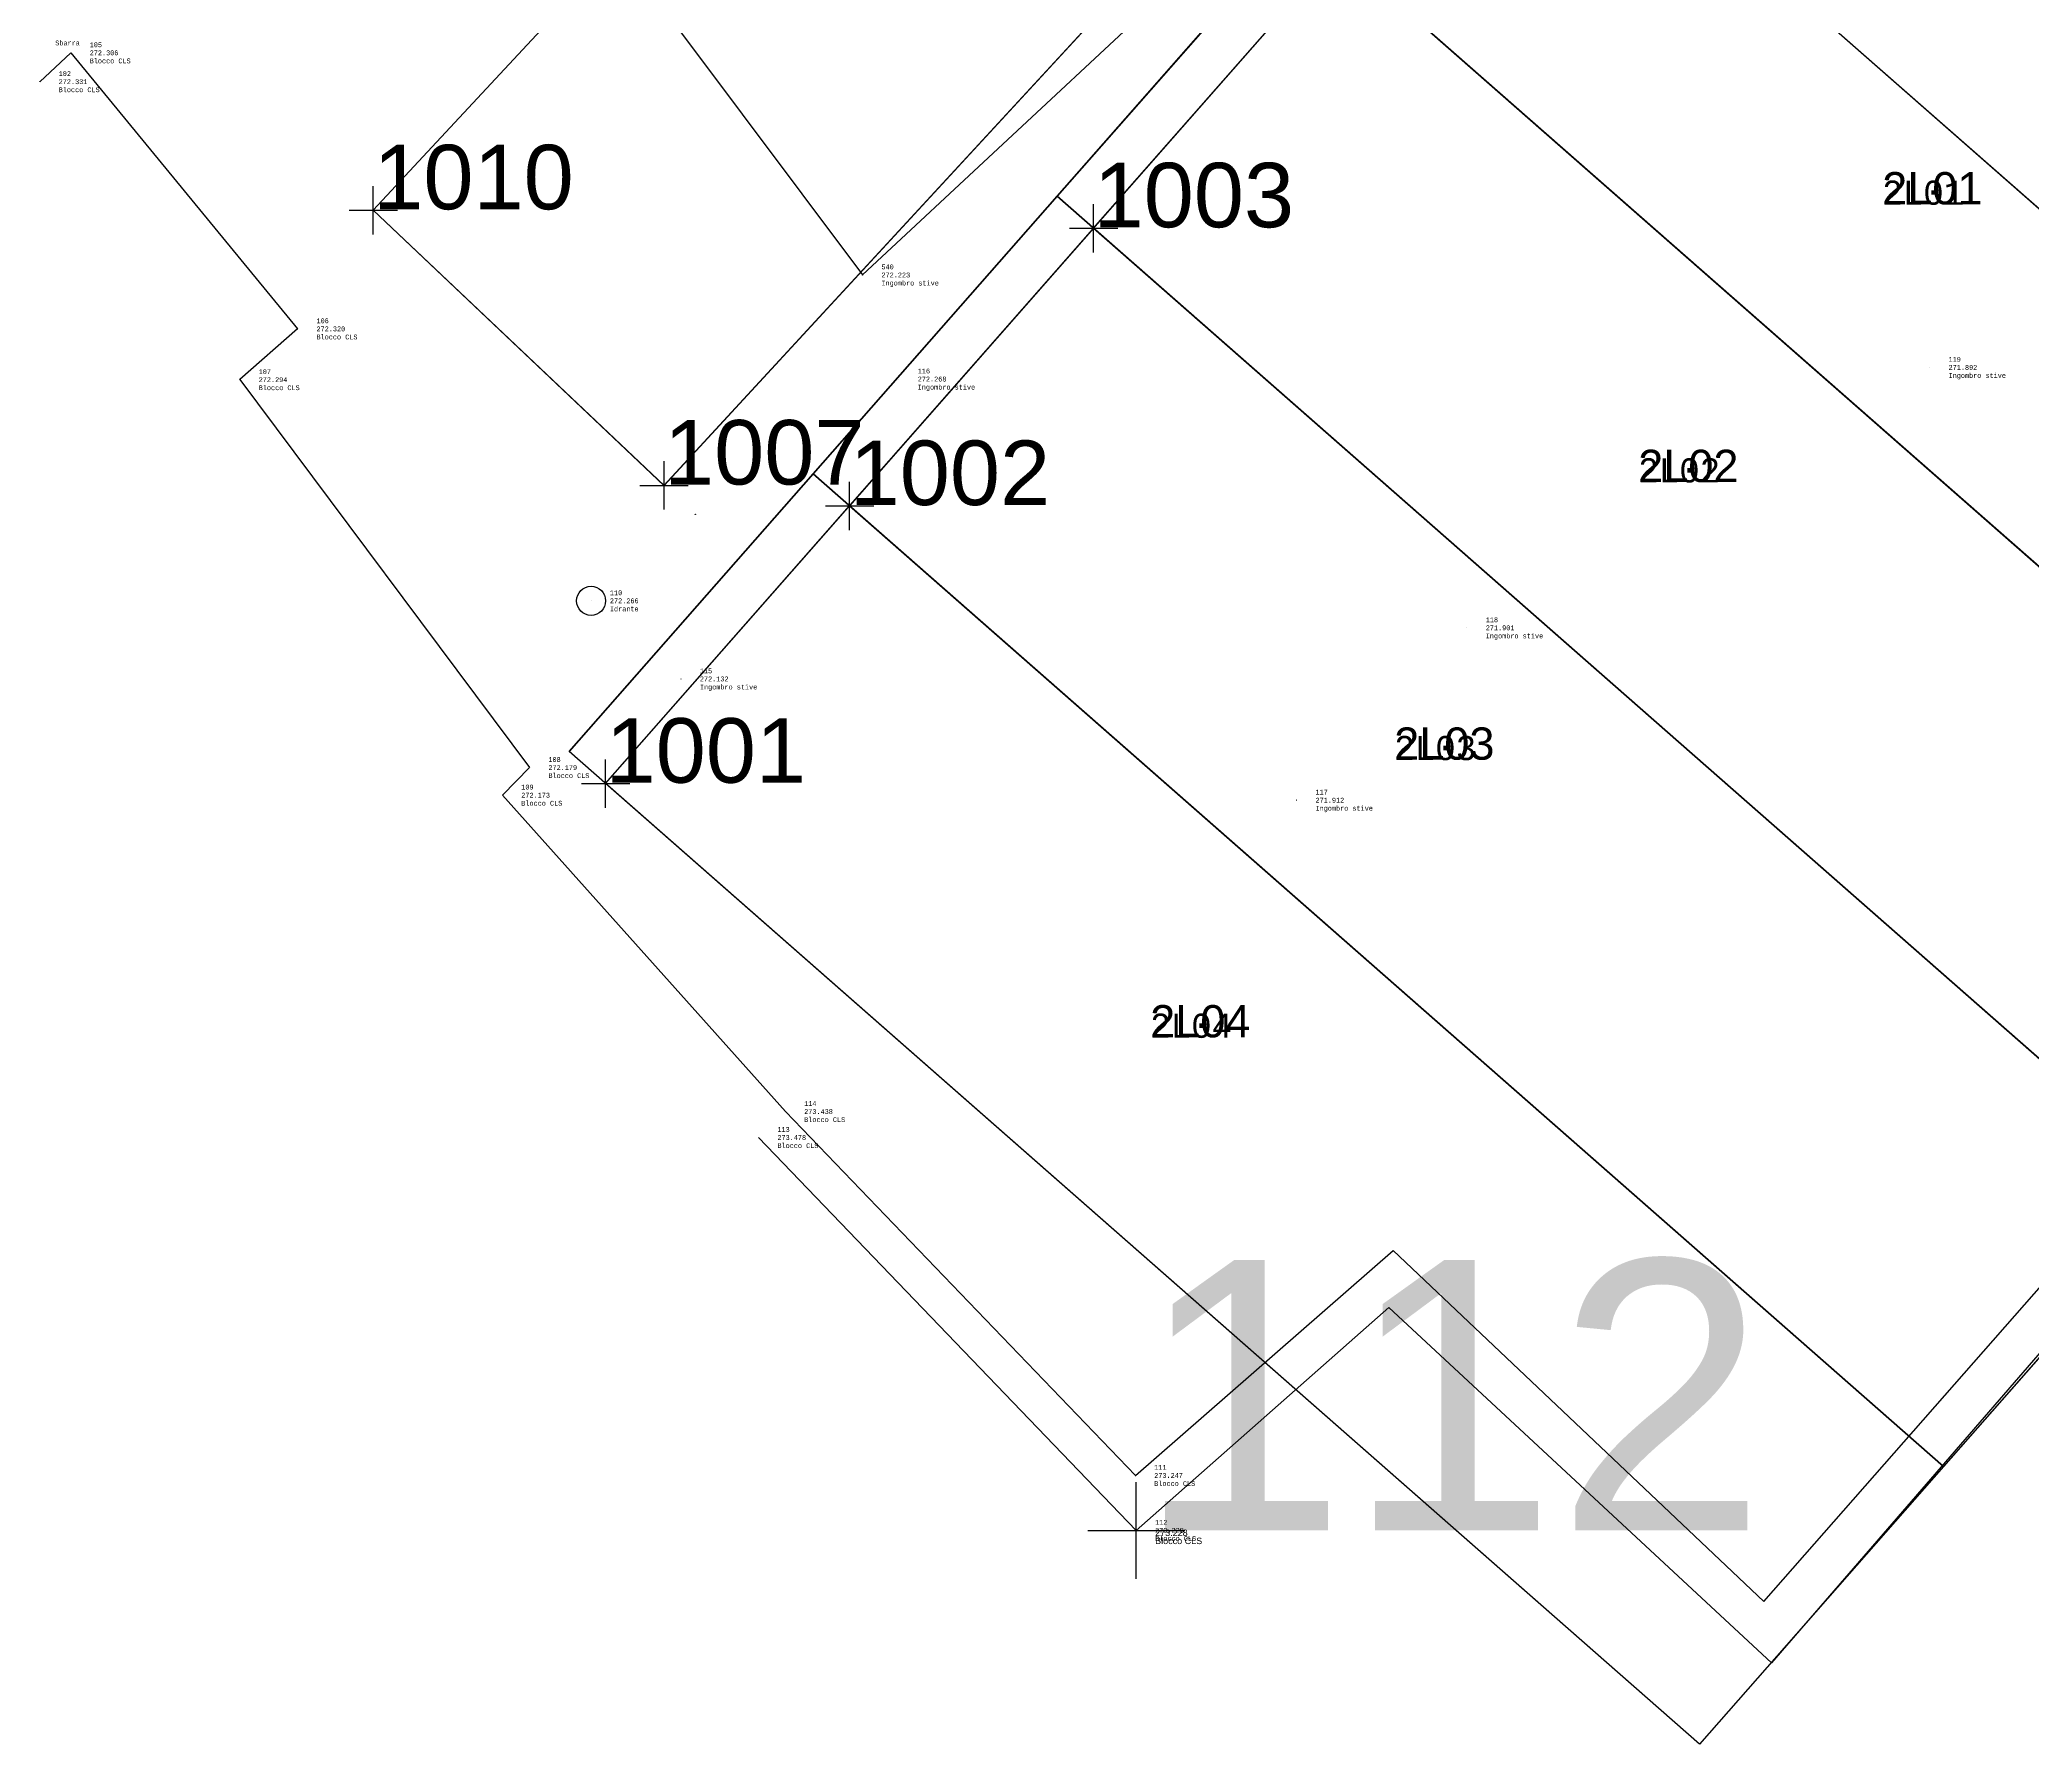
# Model space of a CAD drawing. Extents: x -1000 to 923337, y -63322 to 323191.
# Drawn here: x 167421 to 208588, y 21285 to 56506 of the extents above; entities that cross this region are included whole.
import ezdxf
from ezdxf.enums import TextEntityAlignment as Align

# ---------------------------------------------------------------- set-up
doc = ezdxf.new("R2010")
doc.units = 0
doc.header["$PDMODE"] = 35
doc.header["$PDSIZE"] = 1
for name, color, linetype in [('pntdesc', 1, 'Continuous'), ('pntelev', 2, 'Continuous'), ('punti tracciati', 7, 'Continuous'), ('WF nome aree GPS', 7, 'Continuous'), ('WF nuovi punti', 6, 'Continuous'), ('WF_ingombro_stive_2', 1, 'Continuous'), ('WF_lato_di_accesso', 40, 'Continuous'), ('WF_nome_aree_GPS', 7, 'Continuous'), ('WF_tracciatura', 30, 'Continuous')]:
    doc.layers.add(name, color=color, linetype=linetype)
for name, color, linetype, lineweight in [('WF ingombro stive 2', 1, 'Continuous', 30), ('WF lato di accesso', 40, 'Continuous', 30), ('WF piazzole', 6, 'Continuous', 30), ('WF tracciatura', 30, 'Continuous', 30)]:
    doc.layers.add(name, color=color, linetype=linetype, lineweight=lineweight)
doc.layers.add('WF_piazzole', color=6, linetype='Continuous', plot=False)
doc.styles.add('FONTSTYLE_1', font='arial.ttf', dxfattribs={"height": 0.2})
doc.styles.add('FONTSTYLE_2', font='arial.ttf', dxfattribs={"height": 0.2})
doc.styles.get("Standard").update_dxf_attribs({"font": 'consola.ttf', "height": 500})

# ---------------------------------------------------------------- blocks, each defined once
blk = doc.blocks.new('rilievo 2')
at = {"color": 8, "elevation": 339}
blk.add_lwpolyline([(255582, -534476), (256223, -533880), (260909, -539585), (259715, -540634), (265701, -548651), (265141, -549221), (270987, -555760), (278219, -563280), (283547, -558633), (291208, -565884), (309012, -545620), (309560, -546125), (291364, -567155), (283459, -559809), (278238, -564415), (270433, -556296)], dxfattribs=at)
at = {"color": 1}
blk.add_polyline3d([(263848, -526800, 341), (272583, -538471, 232), (278382, -533064, 135), (269805, -522264, 256)], dxfattribs=at)
blk.add_circle((266972, -545205, 275), 300, dxfattribs=at)
at = {"color": 8}
for p in [(256223, -533880, 315), (255582, -534476, 339), (272583, -538471, 232), (260909, -539585, 329), (294633, -540381, -99), (259715, -540634, 303), (273333, -540622, 276), (266972, -545205, 275), (285070, -545763, -91), (268831, -546819, 141), (265701, -548651, 188), (265141, -549221, 181), (281552, -549325, -79), (270987, -555760, 1447), (270433, -556296, 1487), (278219, -563280, 1256), (278238, -564415, 1236)]:
    blk.add_point(p, dxfattribs=at)
for s, p in [('Sbarra', (255900, -533676, 340)), ('105', (256612, -533713, 315)), ('272.306', (256612, -533880, 315)), ('102', (255971, -534309, 339)), ('Blocco CLS', (256612, -534047, 315)), ('272.331', (255971, -534476, 339)), ('Blocco CLS', (255971, -534643, 339)), ('540', (272972, -538304, 232)), ('272.223', (272972, -538471, 232)), ('Ingombro stive', (272972, -538638, 232)), ('106', (261298, -539418, 329)), ('272.320', (261298, -539585, 329)), ('Blocco CLS', (261298, -539752, 329)), ('107', (260104, -540468, 303)), ('116', (273722, -540455, 276)), ('119', (295022, -540214, -99)), ('271.892', (295022, -540381, -99)), ('Ingombro stive', (295022, -540548, -99)), ('272.294', (260104, -540634, 303)), ('Blocco CLS', (260104, -540801, 303)), ('272.268', (273722, -540622, 276)), ('Ingombro stive', (273722, -540789, 276)), ('110', (267361, -545038, 275)), ('272.266', (267361, -545205, 275)), ('Idrante', (267361, -545372, 275)), ('118', (285459, -545597, -91)), ('271.901', (285459, -545763, -91)), ('Ingombro stive', (285459, -545930, -91)), ('115', (269220, -546652, 141)), ('272.132', (269220, -546819, 141)), ('Ingombro stive', (269220, -546986, 141)), ('108', (266090, -548484, 188)), ('272.179', (266090, -548651, 188)), ('109', (265530, -549054, 181)), ('Blocco CLS', (266090, -548817, 188)), ('117', (281941, -549158, -79)), ('272.173', (265530, -549221, 181)), ('Blocco CLS', (265530, -549388, 181)), ('271.912', (281941, -549325, -79)), ('Ingombro stive', (281941, -549492, -79)), ('273.438', (271375, -555760, 1447)), ('114', (271375, -555593, 1447)), ('113', (270822, -556129, 1487)), ('Blocco CLS', (271375, -555926, 1447)), ('273.478', (270822, -556296, 1487)), ('Blocco CLS', (270822, -556463, 1487)), ('111', (278608, -563113, 1256)), ('273.247', (278608, -563280, 1256)), ('Blocco CLS', (278608, -563447, 1256)), ('112', (278627, -564248, 1236)), ('273.228', (278627, -564415, 1236)), ('Blocco CLS', (278627, -564582, 1236))]:
    blk.add_text(s, height=100, dxfattribs=at).set_placement(p, align=Align.MIDDLE_LEFT)
blk = doc.blocks.new('Croce___ATS')
at = {"color": 0}
for p, q in [((0, -0.5), (0, 0.5)), ((-0.5, 0), (0.5, 0))]:
    blk.add_line(p, q, dxfattribs=at)
blk = doc.blocks.new('T_P_1')
blk.add_point((0, 0))
at = {"xscale": 2, "yscale": 2}
blk.add_blockref('Croce___ATS', (0, 0), dxfattribs=at)
at = {"color": 7, "insert": (0, 0), "char_height": 5.5859, "attachment_point": 7, "style": 'FONTSTYLE_1'}
blk.add_mtext('112', dxfattribs=at)
blk = doc.blocks.new('T_P_9')
at = {"color": 7}
blk.add_point((0, 0), dxfattribs=at)
blk.add_blockref('Croce___ATS', (0, 0), dxfattribs=at)
at = {"color": 7, "insert": (0, 0), "char_height": 1.3333, "attachment_point": 7, "style": 'FONTSTYLE_1'}
blk.add_mtext('1001', dxfattribs=at)
blk = doc.blocks.new('T_P_10')
at = {"color": 7}
blk.add_point((0, 0), dxfattribs=at)
blk.add_blockref('Croce___ATS', (0, 0), dxfattribs=at)
at = {"color": 7, "insert": (0, 0), "char_height": 1.3333, "attachment_point": 7, "style": 'FONTSTYLE_1'}
blk.add_mtext('1002', dxfattribs=at)
blk = doc.blocks.new('T_P_11')
at = {"color": 7}
blk.add_point((0, 0), dxfattribs=at)
blk.add_blockref('Croce___ATS', (0, 0), dxfattribs=at)
at = {"color": 7, "insert": (0, 0), "char_height": 1.3333, "attachment_point": 7, "style": 'FONTSTYLE_1'}
blk.add_mtext('1003', dxfattribs=at)
blk = doc.blocks.new('T_P_15')
at = {"color": 7}
blk.add_point((0, 0), dxfattribs=at)
blk.add_blockref('Croce___ATS', (0, 0), dxfattribs=at)
at = {"color": 7, "insert": (0, 0), "char_height": 1.3333, "attachment_point": 7, "style": 'FONTSTYLE_1'}
blk.add_mtext('1007', dxfattribs=at)
blk = doc.blocks.new('T_P_16')
at = {"color": 7}
blk.add_point((0, 0), dxfattribs=at)
blk.add_blockref('Croce___ATS', (0, 0), dxfattribs=at)
at = {"color": 7, "insert": (0, 0), "char_height": 1.3333, "attachment_point": 7, "style": 'FONTSTYLE_1'}
blk.add_mtext('1010', dxfattribs=at)
blk = doc.blocks.new('punti tracciatura 2')
at = {"layer": 'WF_ingombro_stive_2', "ltscale": 0.5}
for p, q in [((1346536.273, -3475.728, 272.293), (1346558.876, -3495.58, 272.293)), ((1346532.602, -3479.904, 272.293), (1346555.206, -3499.756, 272.293)), ((1346555.206, -3499.756, 272.293), (1346532.602, -3479.904, 272.293)), ((1346527.561, -3485.643, 272.293), (1346550.164, -3505.494, 272.293)), ((1346550.164, -3505.495, 272.293), (1346527.561, -3485.643, 272.293)), ((1346522.519, -3491.382, 272.293), (1346545.123, -3511.232, 272.293)), ((1346545.122, -3511.233, 272.293), (1346522.519, -3491.382, 272.293)), ((1346540.081, -3516.971, 272.293), (1346517.477, -3497.12, 272.293)), ((1346550.164, -3505.494, 272.293), (1346545.122, -3511.233, 272.293)), ((1346545.123, -3511.232, 272.293), (1346540.081, -3516.971, 272.293))]:
    blk.add_line(p, q, dxfattribs=at)
at = {"layer": 'WF_lato_di_accesso', "ltscale": 0.5}
blk.add_line((1346518.685, -3490.959, 271.991), (1346533.7, -3474.674, 271.991), dxfattribs=at)
at = {"layer": 'WF_piazzole', "ltscale": 0.5, "elevation": 271.991, "flags": 128}
blk.add_lwpolyline([(1346512.677, -3485.271), (1346527.374, -3469.479), (1346533.7, -3474.674), (1346518.685, -3490.959)], close=True, dxfattribs=at)
at = {"layer": 'WF_tracciatura', "ltscale": 0.5}
for p, q in [((1346527.561, -3485.643, 272.293), (1346532.602, -3479.904, 272.293)), ((1346527.561, -3485.643, 272.293), (1346522.521, -3491.383, 272.293)), ((1346517.477, -3497.121, 272.293), (1346522.519, -3491.382, 272.293))]:
    blk.add_line(p, q, dxfattribs=at)
at = {"color": 7}
for name, p in [('T_P_16', (1346512.677, -3485.271, 271.991)), ('T_P_11', (1346527.561, -3485.643, 272.293)), ('T_P_15', (1346518.685, -3490.959, 271.991)), ('T_P_10', (1346522.521, -3491.383, 272.293)), ('T_P_9', (1346517.477, -3497.121, 272.293))]:
    blk.add_blockref(name, p, dxfattribs=at)
blk.add_blockref('T_P_1', (1346528.444, -3512.554, 273.228))
at = {"layer": 'pntdesc', "insert": (1346528.833, -3512.771, 273.228), "char_height": 0.1333, "attachment_point": 4, "style": 'FONTSTYLE_2'}
blk.add_mtext('Blocco CLS', dxfattribs=at)
at = {"layer": 'pntelev', "insert": (1346528.833, -3512.604, 273.228), "char_height": 0.1333, "attachment_point": 4, "style": 'FONTSTYLE_2'}
blk.add_mtext('273.228', dxfattribs=at)
at = {"layer": 'WF_nome_aree_GPS', "char_height": 0.6667, "attachment_point": 7, "style": 'FONTSTYLE_2'}
for s, insert in [('2L01', (1346543.857, -3485.159, 271.943)), ('2L02', (1346538.815, -3490.897, 271.943)), ('2L03', (1346533.773, -3496.636, 271.641)), ('2L04', (1346528.731, -3502.374, 271.943))]:
    blk.add_mtext(s, dxfattribs=dict(at, insert=insert))

msp = doc.modelspace()

# ---------------------------------------------------------------- linework, layer by layer
at = {"layer": 'WF ingombro stive 2', "elevation": 302}
for points in [[(193484.2, 59011.8), (197154.1, 63188.1), (220508.1, 42676.5), (216838.2, 38500.2)], [(188441.9, 53272.9), (193484.2, 59011.8), (216838.2, 38500.2), (211796.2, 32761.7)], [(183399.9, 47534.4), (188441.9, 53272.9), (211796.5, 32762), (206754.5, 27023.5)], [(178357.9, 41795.9), (183399.9, 47534.4), (206754.8, 27023.8), (201712.9, 21285.3)]]:
    msp.add_lwpolyline(points, close=True, dxfattribs=at)
at = {"layer": 'WF lato di accesso'}
for p, q in [((180317.4, 47297.7), (195332.6, 63582.6)), ((193484.2, 59011.8, 302), (188441.9, 53272.9, 302)), ((188441.9, 53272.9, 302), (183399.9, 47534.4, 302)), ((183399.9, 47534.4, 302), (178358, 41795.9, 302))]:
    msp.add_line(p, q, dxfattribs=at)
at = {"layer": 'WF nuovi punti'}
for p in [(174309, 52985), (180965, 46700.6)]:
    msp.add_point(p, dxfattribs=at)
at = {"layer": 'WF piazzole'}
msp.add_lwpolyline([(174309, 52985), (189005.8, 68776.9), (195332.6, 63582.6), (180317.4, 47297.7), (174309, 52985)], dxfattribs=at)
at = {"layer": 'WF tracciatura'}
msp.add_line((179109.2, 41135.8, 302), (197905.3, 62528, 302), dxfattribs=at)

# ---------------------------------------------------------------- block references
at = {"color": 251}
msp.add_blockref('rilievo 2', (-88161.4, 590117.4), dxfattribs=at)
at = {"layer": 'punti tracciati', "xscale": 1000, "yscale": 1000, "zscale": 1000}
msp.add_blockref('punti tracciatura 2', (-1346338367.3, 3538255.9, -271991), dxfattribs=at)

# ---------------------------------------------------------------- texts
at = {"layer": 'WF nome aree GPS'}
for s, p in [('2L01', (205489.4, 53097.4, -48.8)), ('2L02', (200447.4, 47358.9, -48.8)), ('2L03', (195405.4, 41620.3, -350.8)), ('2L04', (190363.4, 35881.8, -48.8))]:
    msp.add_text(s, height=500, dxfattribs=at).set_placement(p)

doc.saveas('drawing.dxf')
